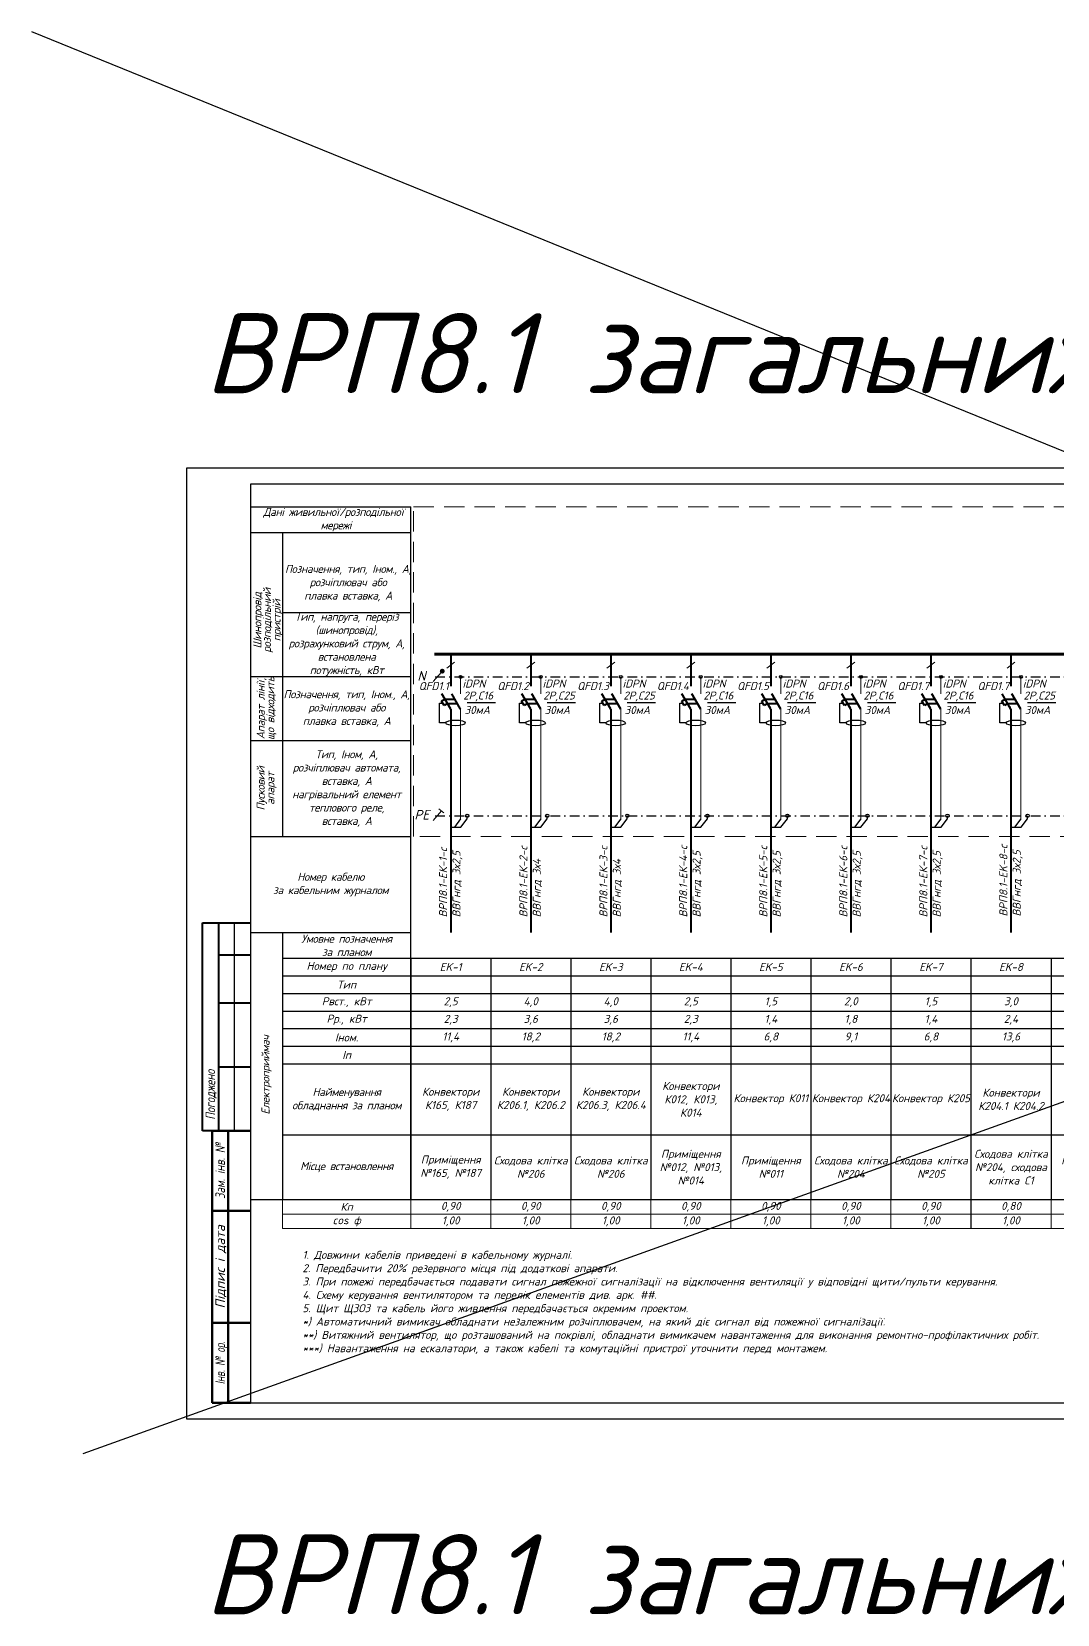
# Model space of a CAD drawing. Header units: millimetres. Extents: x -122434 to 1506205, y -201405 to 386015.
# Drawn here: x 824194 to 856230, y 186643 to 236083 of the extents above; entities that cross this region are included whole.
import ezdxf
from ezdxf.enums import TextEntityAlignment as Align

# ---------------------------------------------------------------- set-up
doc = ezdxf.new("R2010")
doc.units = ezdxf.units.MM
doc.linetypes.add('DASHDOTX2', pattern=[2, 1, -0.5, 0, -0.5])
doc.linetypes.add('DASHED', pattern=[9.525, 6.35, -3.175])
doc.layers.get('Defpoints').update_dxf_attribs({"color": 4})
doc.layers.add('Рамка внешняя', color=4, linetype='Continuous', lineweight=30, plot=False)
doc.styles.add('GOST 2.304', font='isocpeui.ttf')
doc.styles.add('ICO', font='isocpeui.ttf')
doc.styles.add('ГОСТ 2.304', font='isocpeui.ttf')
doc.styles.add('СГЕНЕРИР_СТИЛЬ_7', font='isocpeui.ttf')

# ---------------------------------------------------------------- blocks, each defined once
blk = doc.blocks.new('*T167')
at = {"color": 0, "lineweight": -2, "transparency": 16777216}
for p, q in [((0, 0), (4000, 0)), ((0, 0), (0, -7540)), ((4000, 0), (4000, -2750)), ((6500, 0), (6500, -7540)), ((9000, 0), (9000, -7540)), ((11500, 0), (11500, -7540)), ((14000, 0), (14000, -7540)), ((16500, 0), (16500, -7540)), ((19000, 0), (19000, -7540)), ((24000, 0), (24000, -550)), ((26500, 0), (26500, -7540)), ((61500, 0), (61500, -2200)), ((64000, 0), (64000, -7540)), ((66500, 0), (66500, -7540)), ((69000, 0), (69000, -7540)), ((71500, 0), (71500, -7540)), ((74000, 0), (74000, -7540)), ((76500, 0), (76500, -3300)), ((79000, 0), (79000, -7540)), ((0, -550), (21500, -550)), ((21500, -550), (21500, -7540)), ((24000, -550), (81500, -550)), ((29000, -550), (29000, -7540)), ((36500, -550), (36500, -1650)), ((39000, -550), (39000, -1100)), ((41500, -550), (41500, -7540)), ((44000, -550), (44000, -7540)), ((46500, -550), (46500, -1650)), ((51500, -550), (51500, -1650)), ((54000, -550), (54000, -1650)), ((56500, -550), (56500, -1650)), ((59000, -550), (59000, -1650)), ((81500, -550), (81500, -7540)), ((0, -1100), (11500, -1100)), ((14000, -1100), (16500, -1100)), ((19000, -1100), (21500, -1100)), ((24000, -1100), (44000, -1100)), ((24000, -1100), (24000, -2200)), ((46500, -1100), (51500, -1100)), ((49000, -1100), (49000, -1650)), ((54000, -1100), (56500, -1100)), ((59000, -1100), (69000, -1100)), ((79000, -1100), (81500, -1100)), ((0, -1650), (81500, -1650)), ((0, -2200), (29000, -2200)), ((34000, -2200), (39000, -2200)), ((36500, -2200), (36500, -3300)), ((39000, -2200), (39000, -3300)), ((66500, -2200), (81500, -2200)), ((0, -2750), (4000, -2750)), ((34000, -2750), (39000, -2750)), ((61500, -2750), (61500, -7540)), ((79000, -2750), (81500, -2750)), ((0, -3300), (21500, -3300)), ((4000, -3300), (4000, -7540)), ((24000, -3300), (44000, -3300)), ((54000, -3300), (56500, -3300)), ((59000, -3300), (81500, -3300)), ((0, -5515), (21500, -5515)), ((24000, -5515), (44000, -5515)), ((31500, -5515), (31500, -7540)), ((34000, -5515), (34000, -7540)), ((36500, -5515), (36500, -7540)), ((39000, -5515), (39000, -7540)), ((46500, -5515), (46500, -7540)), ((49000, -5515), (49000, -7540)), ((51500, -5515), (51500, -7540)), ((54000, -5515), (81500, -5515)), ((54000, -5515), (54000, -7540)), ((56500, -5515), (56500, -7540)), ((59000, -5515), (59000, -7540)), ((76500, -5515), (76500, -7540)), ((0, -7540), (21500, -7540)), ((24000, -7540), (81500, -7540))]:
    blk.add_line(p, q, dxfattribs=at)
at = {"color": 0, "linetype": 'ByBlock', "lineweight": -2, "transparency": 16777216}
for p, q in [((4000, 0), (81500, 0)), ((21500, 0), (21500, -550)), ((29000, 0), (29000, -550)), ((31500, 0), (31500, -5515)), ((34000, 0), (34000, -5515)), ((36500, 0), (36500, -550)), ((39000, 0), (39000, -550)), ((41500, 0), (41500, -550)), ((44000, 0), (44000, -550)), ((46500, 0), (46500, -550)), ((49000, 0), (49000, -1100)), ((51500, 0), (51500, -550)), ((54000, 0), (54000, -550)), ((56500, 0), (56500, -550)), ((59000, 0), (59000, -550)), ((81500, 0), (81500, -550)), ((21500, -550), (24000, -550)), ((24000, -550), (24000, -1100)), ((11500, -1100), (14000, -1100)), ((16500, -1100), (19000, -1100)), ((21500, -1100), (24000, -1100)), ((39000, -1100), (39000, -2200)), ((44000, -1100), (46500, -1100)), ((51500, -1100), (54000, -1100)), ((56500, -1100), (59000, -1100)), ((69000, -1100), (79000, -1100)), ((36500, -1650), (36500, -2200)), ((46500, -1650), (46500, -5515)), ((49000, -1650), (49000, -5515)), ((51500, -1650), (51500, -5515)), ((54000, -1650), (54000, -5515)), ((56500, -1650), (56500, -5515)), ((59000, -1650), (59000, -5515)), ((24000, -2200), (24000, -7540)), ((29000, -2200), (34000, -2200)), ((39000, -2200), (66500, -2200)), ((61500, -2200), (61500, -2750)), ((4000, -2750), (34000, -2750)), ((4000, -2750), (4000, -3300)), ((39000, -2750), (79000, -2750)), ((21500, -3300), (24000, -3300)), ((36500, -3300), (36500, -5515)), ((39000, -3300), (39000, -5515)), ((44000, -3300), (54000, -3300)), ((56500, -3300), (59000, -3300)), ((76500, -3300), (76500, -5515)), ((21500, -5515), (24000, -5515)), ((44000, -5515), (54000, -5515)), ((21500, -7540), (24000, -7540)), ((21500, -7540), (21500, -8447))]:
    blk.add_line(p, q, dxfattribs=at)
at = {"layer": 'Defpoints', "color": 8, "linetype": 'ByBlock', "lineweight": 0, "transparency": 16777216}
for p, q in [((0, -7540), (0, -8447)), ((4000, -7540), (4000, -8447)), ((6500, -7540), (6500, -8447)), ((9000, -7540), (9000, -8447)), ((11500, -7540), (11500, -8447)), ((14000, -7540), (14000, -8447)), ((16500, -7540), (16500, -8447)), ((19000, -7540), (19000, -8447)), ((24000, -7540), (24000, -8447)), ((26500, -7540), (26500, -8447)), ((29000, -7540), (29000, -8447)), ((31500, -7540), (31500, -8447)), ((34000, -7540), (34000, -8447)), ((36500, -7540), (36500, -8447)), ((39000, -7540), (39000, -8447)), ((41500, -7540), (41500, -8447)), ((44000, -7540), (44000, -8447)), ((46500, -7540), (46500, -8447)), ((49000, -7540), (49000, -8447)), ((51500, -7540), (51500, -8447)), ((54000, -7540), (54000, -8447)), ((56500, -7540), (56500, -8447)), ((59000, -7540), (59000, -8447)), ((61500, -7540), (61500, -8447)), ((64000, -7540), (64000, -8447)), ((66500, -7540), (66500, -8447)), ((69000, -7540), (69000, -8447)), ((71500, -7540), (71500, -8447)), ((74000, -7540), (74000, -8447)), ((76500, -7540), (76500, -8447)), ((79000, -7540), (79000, -8447)), ((81500, -7540), (81500, -8447)), ((0, -7994), (81500, -7994)), ((0, -8447), (81500, -8447))]:
    blk.add_line(p, q, dxfattribs=at)
at = {"color": 0, "transparency": 16777216, "char_height": 250, "attachment_point": 5}
for s, insert, width, style in [('Номер по плану', (2000, -275), 3880, 'ГОСТ 2.304'), ('EK-1', (5250, -275), 2380, 'ГОСТ 2.304'), ('EK-2', (7750, -275), 2380, 'ГОСТ 2.304'), ('EK-3', (10250, -275), 2380, 'ГОСТ 2.304'), ('EK-4', (12750, -275), 2380, 'ГОСТ 2.304'), ('EK-5', (15250, -275), 2380, 'ГОСТ 2.304'), ('EK-6', (17750, -275), 2380, 'ГОСТ 2.304'), ('EK-7', (20250, -275), 2380, 'ГОСТ 2.304'), ('EK-8', (22750, -275), 2380, 'ГОСТ 2.304'), ('Б1', (25250, -275), 2380, 'ГОСТ 2.304'), ('Б2', (27750, -275), 2380, 'ГОСТ 2.304'), ('ЩКО2', (30250, -275), 2380, 'ГОСТ 2.304'), ('ЩО3', (32750, -275), 2380, 'ГОСТ 2.304'), ('ЩЗО3', (35250, -275), 2380, 'ГОСТ 2.304'), ('ЩО4', (37750, -275), 2380, 'ГОСТ 2.304'), ('ЕСК-1', (45250, -275), 2380, 'ГОСТ 2.304'), ('ЕСК-2', (47750, -275), 2380, 'ГОСТ 2.304'), ('ЕСК-1о', (50250, -275), 2380, 'ГОСТ 2.304'), ('ЕСК-2о', (52750, -275), 2380, 'ГОСТ 2.304'), ('Т179.1', (62750, -275), 2380, 'ГОСТ 2.304'), ('Т179.2', (65250, -275), 2380, 'ГОСТ 2.304'), ('Т009 ', (67750, -275), 2380, 'ГОСТ 2.304'), ('В16', (72750, -275), 2380, 'ГОСТ 2.304'), ('В13', (75250, -275), 2380, 'ГОСТ 2.304'), ('Тип', (2000, -825), 3880, 'ГОСТ 2.304'), ('Рвст., кВт', (2000, -1375), 3880, 'ГОСТ 2.304'), ('2,5', (5250, -1375), 2380, 'ГОСТ 2.304'), ('4,0', (7750, -1375), 2380, 'ГОСТ 2.304'), ('4,0', (10250, -1375), 2380, 'ГОСТ 2.304'), ('2,5', (12750, -1375), 2380, 'ГОСТ 2.304'), ('1,5', (15250, -1375), 2380, 'ГОСТ 2.304'), ('2,0', (17750, -1375), 2380, 'ГОСТ 2.304'), ('1,5', (20250, -1375), 2380, 'ГОСТ 2.304'), ('3,0', (22750, -1375), 2380, 'ГОСТ 2.304'), ('2,0', (25250, -1375), 2380, 'ГОСТ 2.304'), ('2,0', (27750, -1375), 2380, 'ГОСТ 2.304'), ('9,5', (30250, -1375), 2380, 'ГОСТ 2.304'), ('3,1', (32750, -1375), 2380, 'ГОСТ 2.304'), ('60', (35250, -1375), 2380, 'GOST 2.304'), ('8.2', (37750, -1375), 2380, 'ГОСТ 2.304'), ('7,5', (45250, -1375), 2380, 'ГОСТ 2.304'), ('7,5', (47750, -1375), 2380, 'ГОСТ 2.304'), ('2,0', (50250, -1375), 2380, 'ГОСТ 2.304'), ('2,0', (52750, -1375), 2380, 'ГОСТ 2.304'), ('12', (62750, -1375), 2380, 'ГОСТ 2.304'), ('15,5', (65250, -1375), 2380, 'ГОСТ 2.304'), ('15,5', (67750, -1375), 2380, 'ГОСТ 2.304'), ('0,02', (72750, -1375), 2380, 'ГОСТ 2.304'), ('0,12', (75250, -1375), 2380, 'ГОСТ 2.304'), ('Рр., кВт', (2000, -1925), 3880, 'ГОСТ 2.304'), ('2,3', (5250, -1925), 2380, 'ГОСТ 2.304'), ('3,6', (7750, -1925), 2380, 'ГОСТ 2.304'), ('3,6', (10250, -1925), 2380, 'ГОСТ 2.304'), ('2,3', (12750, -1925), 2380, 'ГОСТ 2.304'), ('1,4', (15250, -1925), 2380, 'ГОСТ 2.304'), ('1,8', (17750, -1925), 2380, 'ГОСТ 2.304'), ('1,4', (20250, -1925), 2380, 'ГОСТ 2.304'), ('2,4', (22750, -1925), 2380, 'GOST 2.304'), ('1,8', (25250, -1925), 2380, 'ГОСТ 2.304'), ('1,8', (27750, -1925), 2380, 'ГОСТ 2.304'), ('9,5', (30250, -1925), 2380, 'ГОСТ 2.304'), ('2,9', (32750, -1925), 2380, 'ГОСТ 2.304'), ('60,0', (35250, -1925), 2380, 'ГОСТ 2.304'), ('8,2', (37750, -1925), 2380, 'ГОСТ 2.304'), ('7,5', (45250, -1925), 2380, 'ГОСТ 2.304'), ('7,5', (47750, -1925), 2380, 'ГОСТ 2.304'), ('0,0', (50250, -1925), 2380, 'ГОСТ 2.304'), ('0,0', (52750, -1925), 2380, 'ГОСТ 2.304'), ('12,0', (62750, -1925), 2380, 'ГОСТ 2.304'), ('15,5', (65250, -1925), 2380, 'ГОСТ 2.304'), ('15,5', (67750, -1925), 2380, 'ГОСТ 2.304'), ('0,01', (72750, -1925), 2380, 'ГОСТ 2.304'), ('0,1', (75250, -1925), 2380, 'ГОСТ 2.304'), ('Іном.', (2000, -2475), 3880, 'ГОСТ 2.304'), ('11,4', (5250, -2475), 2380, 'ГОСТ 2.304'), ('18,2', (7750, -2475), 2380, 'ГОСТ 2.304'), ('18,2', (10250, -2475), 2380, 'ГОСТ 2.304'), ('11,4', (12750, -2475), 2380, 'ГОСТ 2.304'), ('6,8', (15250, -2475), 2380, 'ГОСТ 2.304'), ('9,1', (17750, -2475), 2380, 'ГОСТ 2.304'), ('6,8', (20250, -2475), 2380, 'ГОСТ 2.304'), ('13,6', (22750, -2475), 2380, 'ГОСТ 2.304'), ('9,1', (25250, -2475), 2380, 'ГОСТ 2.304'), ('9,1', (27750, -2475), 2380, 'ГОСТ 2.304'), ('14,7', (30250, -2475), 2380, 'ГОСТ 2.304'), ('5,2', (32750, -2475), 2380, 'ГОСТ 2.304'), ('99,2', (35250, -2475), 2380, 'ГОСТ 2.304'), ('13,6', (37750, -2475), 2380, 'ГОСТ 2.304'), ('17,0', (45250, -2475), 2380, 'ГОСТ 2.304'), ('17,0', (47750, -2475), 2380, 'ГОСТ 2.304'), ('9,9', (50250, -2475), 2380, 'ГОСТ 2.304'), ('9,9', (52750, -2475), 2380, 'ГОСТ 2.304'), ('19,0', (62750, -2475), 2380, 'ГОСТ 2.304'), ('24,6', (65250, -2475), 2380, 'ГОСТ 2.304'), ('24,6', (67750, -2475), 2380, 'ГОСТ 2.304'), ('0,1', (72750, -2475), 2380, 'ГОСТ 2.304'), ('0,7', (75250, -2475), 2380, 'ГОСТ 2.304'), ('Іп', (2000, -3025), 3880, 'ГОСТ 2.304'), ('Щит кабельного обігріву водостічних лотків', (30250, -4408), 2380, 'ГОСТ 2.304'), ('Системи зовнішнього декоративно- го освітлення (перспектива)', (35250, -4408), 2380, 'ГОСТ 2.304'), ('Конвектори К012, К013, К014', (12750, -4408), 2380, 'ГОСТ 2.304'), ('Щит освітлення (стадіон)', (37750, -4408), 2380, 'ГОСТ 2.304'), ('Ремонтне освітлення ескалатора 1', (50250, -4408), 2380, 'ГОСТ 2.304'), ('Ремонтне освітлення ескалатора 2', (52750, -4408), 2380, 'ГОСТ 2.304'), ('Вимкнення вентиляції при пожежі', (60250, -4408), 2380, 'ГОСТ 2.304'), ('{\\T0.95;\\C7;Найменування обладнання за планом}', (2000, -4408), 3880, 'ГОСТ 2.304'), ('Конвектори К165, К187', (5250, -4408), 2380, 'ГОСТ 2.304'), ('Конвектори К206.1, К206.2', (7750, -4408), 2380, 'ГОСТ 2.304'), ('Конвектори К206.3, К206.4', (10250, -4408), 2380, 'ГОСТ 2.304'), ('Конвектор К011', (15250, -4408), 2380, 'ГОСТ 2.304'), ('Конвектор К204', (17750, -4408), 2380, 'ГОСТ 2.304'), ('Конвектор К205', (20250, -4408), 2380, 'ГОСТ 2.304'), ('{\\C256;Конвектори К204.1 К204.2}', (22750, -4408), 2380, 'ГОСТ 2.304'), ('Бойлер', (25250, -4408), 2380, 'ГОСТ 2.304'), ('Бойлер', (27750, -4408), 2380, 'ГОСТ 2.304'), ('Щит освітлення', (32750, -4408), 2380, 'ГОСТ 2.304'), ('Резерв', (40250, -4408), 2380, 'ГОСТ 2.304'), ('Ескалатор 1', (45250, -4408), 2380, 'ГОСТ 2.304'), ('Ескалатор 2', (47750, -4408), 2380, 'ГОСТ 2.304'), ('Резерв', (55250, -4408), 2380, 'ГОСТ 2.304'), ('Резерв', (57750, -4408), 2380, 'ГОСТ 2.304'), ('Теплова завіса Т179.1', (62750, -4408), 2380, 'ГОСТ 2.304'), ('Теплова завіса Т179.2', (65250, -4408), 2380, 'ГОСТ 2.304'), ('Теплова завіса Т009', (67750, -4408), 2380, 'ГОСТ 2.304'), ('Резерв', (70250, -4408), 2380, 'ГОСТ 2.304'), ('Вентилятор', (72750, -4408), 2380, 'ГОСТ 2.304'), ('Вентилятор', (75250, -4408), 2380, 'ГОСТ 2.304'), ('Резерв', (77750, -4408), 2380, 'ГОСТ 2.304'), ('Резерв', (80250, -4408), 2380, 'ГОСТ 2.304'), ('{\\T0.95;\\C7;Місце встановлення}', (2000, -6528), 3880, 'ГОСТ 2.304'), ('Приміщення №165, №187', (5250, -6528), 2380, 'ГОСТ 2.304'), ('Сходова клітка №206', (7750, -6528), 2380, 'ГОСТ 2.304'), ('Сходова клітка №206', (10250, -6528), 2380, 'ГОСТ 2.304'), ('Приміщення №012, №013, №014', (12750, -6528), 2380, 'ГОСТ 2.304'), ('Приміщення №011', (15250, -6528), 2380, 'ГОСТ 2.304'), ('Сходова клітка №204', (17750, -6528), 2380, 'ГОСТ 2.304'), ('Сходова клітка №205', (20250, -6528), 2380, 'ГОСТ 2.304'), ('Сходова клітка №204, сходова клітка С1', (22750, -6528), 2380, 'ГОСТ 2.304'), ('Приміщення №012', (25250, -6528), 2380, 'ГОСТ 2.304'), ('Приміщення №166', (27750, -6528), 2380, 'ГОСТ 2.304'), ('Електро- щитова №011', (30250, -6528), 2380, 'ГОСТ 2.304'), ('Електро- щитова №011', (32750, -6528), 2380, 'ГОСТ 2.304'), ('Електро- щитова №011', (35250, -6528), 2380, 'ГОСТ 2.304'), ('Приміщення №302', (37750, -6528), 2380, 'ГОСТ 2.304'), ('Приміщення №177', (45250, -6528), 2380, 'ГОСТ 2.304'), ('Приміщення №177', (47750, -6528), 2380, 'ГОСТ 2.304'), ('Приміщення №177', (50250, -6528), 2380, 'ГОСТ 2.304'), ('Приміщення №177', (52750, -6528), 2380, 'ГОСТ 2.304'), ('Приміщення №179', (62750, -6528), 2380, 'ГОСТ 2.304'), ('Приміщення №179', (65250, -6528), 2380, 'ГОСТ 2.304'), ('Приміщення №009', (67750, -6528), 2380, 'ГОСТ 2.304'), ('Електро- щитова №011', (72750, -6528), 2380, 'ГОСТ 2.304'), ('Покрівля', (75250, -6528), 2380, 'ГОСТ 2.304')]:
    blk.add_mtext(s, dxfattribs=dict(at, insert=insert, width=width, style=style))
at = {"color": 7, "true_color": 0xffffff, "transparency": 16777216, "char_height": 250, "attachment_point": 5}
for s, insert, width, style in [('Кп', (2000, -7767), 3880, 'ГОСТ 2.304'), ('0,90', (5250, -7767), 2380, 'ГОСТ 2.304'), ('0,90', (7750, -7767), 2380, 'ГОСТ 2.304'), ('0,90', (10250, -7767), 2380, 'ГОСТ 2.304'), ('0,90', (12750, -7767), 2380, 'ГОСТ 2.304'), ('0,90', (15250, -7767), 2380, 'ГОСТ 2.304'), ('0,90', (17750, -7767), 2380, 'ГОСТ 2.304'), ('0,90', (20250, -7767), 2380, 'ГОСТ 2.304'), ('0,80', (22750, -7767), 2380, 'ГОСТ 2.304'), ('0,90', (25250, -7767), 2380, 'ГОСТ 2.304'), ('0,90', (27750, -7767), 2380, 'ГОСТ 2.304'), ('1,00', (30250, -7767), 2380, 'ГОСТ 2.304'), ('0,92', (32750, -7767), 2380, 'ГОСТ 2.304'), ('1', (35250, -7767), 2380, 'GOST 2.304'), ('1', (37750, -7767), 2380, 'GOST 2.304'), ('1,00', (45250, -7767), 2380, 'ГОСТ 2.304'), ('1,00', (47750, -7767), 2380, 'ГОСТ 2.304'), ('0,00', (50250, -7767), 2380, 'ГОСТ 2.304'), ('0,00', (52750, -7767), 2380, 'ГОСТ 2.304'), ('1,00', (62750, -7767), 2380, 'ГОСТ 2.304'), ('1,00', (65250, -7767), 2380, 'ГОСТ 2.304'), ('1,00', (67750, -7767), 2380, 'ГОСТ 2.304'), ('0,70', (72750, -7767), 2380, 'ГОСТ 2.304'), ('0,70', (75250, -7767), 2380, 'ГОСТ 2.304'), ('0,00', (80250, -7767), 2380, 'ГОСТ 2.304'), ('cos ф', (2000, -8220), 3880, 'ГОСТ 2.304'), ('1,00', (5250, -8220), 2380, 'ГОСТ 2.304'), ('1,00', (7750, -8220), 2380, 'ГОСТ 2.304'), ('1,00', (10250, -8220), 2380, 'ГОСТ 2.304'), ('1,00', (12750, -8220), 2380, 'ГОСТ 2.304'), ('1,00', (15250, -8220), 2380, 'ГОСТ 2.304'), ('1,00', (17750, -8220), 2380, 'ГОСТ 2.304'), ('1,00', (20250, -8220), 2380, 'ГОСТ 2.304'), ('1,00', (22750, -8220), 2380, 'ГОСТ 2.304'), ('1,00', (25250, -8220), 2380, 'ГОСТ 2.304'), ('1,00', (27750, -8220), 2380, 'ГОСТ 2.304'), ('0,98', (30250, -8220), 2380, 'ГОСТ 2.304'), ('0,90', (32750, -8220), 2380, 'ГОСТ 2.304'), ('0,92', (35250, -8220), 2380, 'GOST 2.304'), ('0,92', (37750, -8220), 2380, 'GOST 2.304'), ('0,67', (45250, -8220), 2380, 'ГОСТ 2.304'), ('0,67', (47750, -8220), 2380, 'ГОСТ 2.304'), ('0,92', (50250, -8220), 2380, 'ГОСТ 2.304'), ('0,92', (52750, -8220), 2380, 'ГОСТ 2.304'), ('0,96', (62750, -8220), 2380, 'ГОСТ 2.304'), ('0,96', (65250, -8220), 2380, 'ГОСТ 2.304'), ('0,96', (67750, -8220), 2380, 'ГОСТ 2.304'), ('0,65', (72750, -8220), 2380, 'ГОСТ 2.304'), ('0,75', (75250, -8220), 2380, 'ГОСТ 2.304'), ('0,00', (80250, -8220), 2380, 'ГОСТ 2.304')]:
    blk.add_mtext(s, dxfattribs=dict(at, insert=insert, width=width, style=style))
blk = doc.blocks.new('*U159')
at = {"color": 0, "lineweight": 40}
for p, q in [((0, 0), (0, -1005)), ((-284, -1468), (-180, -1408)), ((-204, -1607), (-284, -1468)), ((0, -1720), (-280, -1240)), ((-181, -1409), (130, -1409)), ((311, -1720), (31, -1240)), ((-100, -1547), (-204, -1607)), ((-100, -1547), (210, -1547))]:
    blk.add_line(p, q, dxfattribs=at)
at = {"color": 0, "lineweight": 13}
blk.add_line((-124, -441), (124, -256), dxfattribs=at)
at = {"color": 0, "lineweight": 9}
for p, q in [((311, -711), (311, -1240)), ((311, -2461), (311, -1720)), ((311, -2941), (311, -2461)), ((311, -5151), (311, -2941))]:
    blk.add_line(p, q, dxfattribs=at)
at = {"lineweight": 40}
for p, q in [((0, -1720), (0, -2226)), ((0, -2226), (0, -2941)), ((0, -2941), (0, -4529))]:
    blk.add_line(p, q, dxfattribs=at)
blk.add_line((516, -1512), (1402, -1512))
at = {"color": 0}
blk.add_lwpolyline([(-151, -2149), (-346, -2149), (-346, -1537), (-244, -1537)], dxfattribs=at)
blk.add_circle((311, -711), 46.3, dxfattribs=at)
blk.add_ellipse((153, -2149), major_axis=(-304, 0), ratio=0.29336, dxfattribs=at)
at = {"color": 0, "lineweight": 40}
blk.add_point((-37, -1659), dxfattribs=at)
at = {"style": 'ГОСТ 2.304'}
blk.add_attdef('QF', text='', height=250, dxfattribs=at).set_placement((-61, -997), align=Align.MIDDLE_RIGHT)
at = {"lineweight": 50, "style": 'ГОСТ 2.304'}
for tag, p in [('ТYPE', (369, -1046)), ('CURRENT', (391, -1419)), ('D_CURRENT', (432, -1871))]:
    blk.add_attdef(tag, p, '', height=250, dxfattribs=at)
blk = doc.blocks.new('A4x5')
at = {"lineweight": 40}
for p, q in [((-104506, 9000), (-104506, 15500)), ((-104506, 15500), (-103006, 15500)), ((-104006, 15500), (-104006, 9000)), ((-104006, 14500), (-103006, 14500)), ((-104006, 13000), (-103006, 13000)), ((-104006, 11000), (-103006, 11000)), ((-103006, 9000), (-104506, 9000))]:
    blk.add_line(p, q, dxfattribs=at)
at = {"lineweight": 25}
blk.add_line((-103506, 9000), (-103506, 15500), dxfattribs=at)
at = {"linetype": 'Continuous', "lineweight": 60}
for p, q in [((-104200, 500), (-104200, 9000)), ((-104200, 9000), (-103000, 9000)), ((-104200, 9000), (-103000, 9000)), ((-103700, 500), (-103700, 9000)), ((-104200, 6500), (-103000, 6500)), ((-104200, 3000), (-103000, 3000)), ((-103000, 500), (-104200, 500))]:
    blk.add_line(p, q, dxfattribs=at)
at = {"lineweight": 30, "ltscale": 100}
blk.add_lwpolyline([(-103000, 500), (-500, 500), (-500, 29200), (-103000, 29200)], close=True, dxfattribs=at)
at = {"layer": 'Рамка внешняя', "ltscale": 100}
blk.add_lwpolyline([(-105000, 0), (0, 0), (0, 29700), (-105000, 29700)], close=True, dxfattribs=at)
at = {"linetype": 'Continuous', "lineweight": 25, "style": 'СГЕНЕРИР_СТИЛЬ_7'}
for s, width, p in [('Погоджено', 0.8, (-104256, 10127)), ('Зам. інв. №', 0.8, (-103950, 7750)), ('Інв. № ор.', 0.7, (-103950, 1750))]:
    blk.add_text(s, height=300, rotation=90, dxfattribs=dict(at, width=width)).set_placement(p, align=Align.MIDDLE_CENTER)
blk.add_text('Підпис і дата', height=300, rotation=90, dxfattribs=at).set_placement((-103950, 4750), align=Align.MIDDLE_CENTER)

msp = doc.modelspace()

# ---------------------------------------------------------------- linework, layer by layer
at = {"color": 7, "ltscale": 300}
for p, q in [((831032, 221237), (836032, 221237)), ((831032, 221237), (831032, 199597)), ((836032, 199597), (836032, 221237)), ((831032, 220437), (836032, 220437)), ((832032, 220437), (832032, 215940)), ((832032, 217940), (836032, 217940)), ((831032, 215940), (836032, 215940)), ((832032, 215940), (832032, 213940)), ((831032, 213940), (836032, 213940)), ((832032, 213940), (832032, 210940)), ((831032, 210940), (836032, 210940)), ((831032, 207940), (836032, 207940)), ((831032, 207940), (836032, 207940)), ((832032, 207940), (832032, 207140)), ((831032, 199597), (832032, 199600))]:
    msp.add_line(p, q, dxfattribs=at)
at = {"color": 0, "linetype": 'DASHDOTX2', "ltscale": 300}
msp.add_line((836801, 215928), (912032, 215928), dxfattribs=at)
at = {"lineweight": 40, "ltscale": 300}
for p, q in [((837282, 212110), (837282, 207940)), ((839782, 212110), (839782, 207940)), ((842282, 212110), (842282, 207940)), ((844782, 212110), (844782, 207940)), ((847282, 212110), (847282, 207940)), ((849782, 212110), (849782, 207940)), ((852282, 212110), (852282, 207940)), ((854782, 212110), (854782, 207940))]:
    msp.add_line(p, q, dxfattribs=at)
at = {"linetype": 'DASHDOTX2', "ltscale": 300}
msp.add_line((836801, 211589), (912032, 211589), dxfattribs=at)
at = {"color": 0, "ltscale": 300}
for p, q in [((837273, 211229), (837597, 211229)), ((837593, 211488), (837396, 211229)), ((837597, 211229), (837799, 211489)), ((837799, 211489), (837799, 211589)), ((839773, 211229), (840097, 211229)), ((840093, 211488), (839896, 211229)), ((840097, 211229), (840299, 211489)), ((840299, 211489), (840299, 211589)), ((842273, 211229), (842597, 211229)), ((842593, 211488), (842396, 211229)), ((842597, 211229), (842799, 211489)), ((842799, 211489), (842799, 211589)), ((844773, 211229), (845097, 211229)), ((845093, 211488), (844896, 211229)), ((845097, 211229), (845299, 211489)), ((845299, 211489), (845299, 211589)), ((847273, 211229), (847597, 211229)), ((847593, 211488), (847396, 211229)), ((847597, 211229), (847799, 211489)), ((847799, 211489), (847799, 211589)), ((849773, 211229), (850097, 211229)), ((850093, 211488), (849896, 211229)), ((850097, 211229), (850299, 211489)), ((850299, 211489), (850299, 211589)), ((852273, 211229), (852597, 211229)), ((852593, 211488), (852396, 211229)), ((852597, 211229), (852799, 211489)), ((852799, 211489), (852799, 211589)), ((854773, 211229), (855097, 211229)), ((855093, 211488), (854896, 211229)), ((855097, 211229), (855299, 211489)), ((855299, 211489), (855299, 211589))]:
    msp.add_line(p, q, dxfattribs=at)
at = {"color": 1}
for points in [[(824194, 236083), (935815, 190693)], [(943331, 233846), (825793, 191652)]]:
    msp.add_lwpolyline(points, dxfattribs=at)
at = {"linetype": 'DASHED', "lineweight": 18, "ltscale": 100}
msp.add_lwpolyline([(836122, 221238), (916007, 221238), (916007, 210940), (836122, 210940)], close=True, dxfattribs=at)
at = {"color": 0, "lineweight": 40, "ltscale": 100, "const_width": 100}
msp.add_lwpolyline([(836775, 216639), (874464, 216639)], dxfattribs=at)
at = {"lineweight": 20, "ltscale": 100}
for points in [[(836992, 216078), (836736, 215778)], [(836992, 211740), (836736, 211440)], [(836989, 211743), (837069, 211680), (836915, 211801)]]:
    msp.add_lwpolyline(points, dxfattribs=at)
at = {"lineweight": 9, "ltscale": 100, "const_width": 75}
msp.add_lwpolyline([(836980, 216106, 1), (837055, 216106, 1)], format="xyb", close=True, dxfattribs=at)
at = {"color": 0}
for centre in [(837799, 211589), (840299, 211589), (842799, 211589), (845299, 211589), (847799, 211589), (850299, 211589), (852799, 211589), (855299, 211589)]:
    msp.add_circle(centre, 51.8, dxfattribs=at)

# ---------------------------------------------------------------- block references
at = {"color": 30, "lineweight": 50, "true_color": 0xf26722}
msp.add_blockref('A4x5', (934032, 192747), dxfattribs=at)
at = {"lineweight": 50}
for p, values in [((837282, 216639), {'QF': 'QFD1.1', 'ТYPE': 'iDPN', 'CURRENT': '2P,С16', 'D_CURRENT': '30мА'}), ((839782, 216639), {'QF': 'QFD1.2', 'ТYPE': 'iDPN', 'CURRENT': '2P,С25', 'D_CURRENT': '30мА'}), ((842282, 216639), {'QF': 'QFD1.3', 'ТYPE': 'iDPN', 'CURRENT': '2P,С25', 'D_CURRENT': '30мА'}), ((844782, 216639), {'QF': 'QFD1.4', 'ТYPE': 'iDPN', 'CURRENT': '2P,С16', 'D_CURRENT': '30мА'}), ((847282, 216639), {'QF': 'QFD1.5', 'ТYPE': 'iDPN', 'CURRENT': '2P,С16', 'D_CURRENT': '30мА'}), ((849782, 216639), {'QF': 'QFD1.6', 'ТYPE': 'iDPN', 'CURRENT': '2P,С16', 'D_CURRENT': '30мА'}), ((852282, 216639), {'QF': 'QFD1.7', 'ТYPE': 'iDPN', 'CURRENT': '2P,С16', 'D_CURRENT': '30мА'}), ((854782, 216639), {'QF': 'QFD1.7', 'ТYPE': 'iDPN', 'CURRENT': '2P,С25', 'D_CURRENT': '30мА'})]:
    msp.add_blockref('*U159', p, dxfattribs=at).add_auto_attribs(values)
msp.add_blockref('*T167', (832032, 207140))

# ---------------------------------------------------------------- texts
at = {"color": 3, "lineweight": 40, "style": 'GOST 2.304'}
for p in [(829596, 224788), (829596, 186643)]:
    msp.add_text('ВРП8.1 загальних зон', height=2500, dxfattribs=at).set_placement(p)
at = {"color": 0, "lineweight": 9, "style": 'ICO'}
for s, p in [('N', (836242, 215810)), ('PE', (836149, 211471))]:
    msp.add_text(s, height=300, dxfattribs=at).set_placement(p)
at = {"color": 7, "linetype": 'Continuous', "char_height": 250, "attachment_point": 5, "style": 'ГОСТ 2.304'}
for s, insert, width in [('{\\T0.95;Дані живильної/розподільної\\P мережі}', (833622, 220837), 5000), ('{\\T0.95;Позначення, тип, Iном., А, розчіплювач або \\Pплавка вставка, А}', (834077, 218855), 4089.88), ('{\\T0.95;Тип, напруга, переріз (шинопровід), розрахунковий струм, А, встановлена \\Pпотужність, кВт}', (834032, 216940), 4000), ('{\\T0.95;Позначення, тип, Iном., А, розчіплювач або \\Pплавка вставка, А}', (834032, 214940), 4000), ('{\\T0.95;Тип, Iном, А,\\Pрозчіплювач автомата,\\Pвставка, А\\Pнагрівальний елемент теплового реле,\\Pвставка, А}', (834032, 212440), 4000), ('{\\T0.95;Номер кабелю \\Pза кабельним журналом}', (833532, 209440), 5000), ('{\\T0.95;Умовне позначення \\Pза планом}', (834032, 207540), 4000)]:
    msp.add_mtext(s, dxfattribs=dict(at, insert=insert, width=width))
at = {"color": 7, "linetype": 'Continuous', "char_height": 250, "attachment_point": 5, "rotation": 90, "line_spacing_factor": 0.72, "style": 'ГОСТ 2.304'}
for s, insert, width in [('{\\T0.95;Шинопровід\\Pрозподільний \\Pпристрій}', (831577, 217690), 3500), ('{\\T0.95;Апарат лінії, що відходить}', (831532, 214940), 2000), ('{\\T0.95;Пусковий \\Pапарат}', (831532, 212440), 3000), ('{\\T0.95;Електроприймач}', (831532, 203490), 8900)]:
    msp.add_mtext(s, dxfattribs=dict(at, insert=insert, width=width))
at = {"color": 7, "linetype": 'Continuous', "char_height": 250, "width": 4000, "attachment_point": 4, "rotation": 90, "style": 'ГОСТ 2.304'}
for s, insert in [('{\\C256;ВРП8.1-ЕК-1-c\\P\\pt3000;ВВГнгд 3х2,5}', (837282, 208415)), ('{\\C256;ВРП8.1-ЕК-2-c\\P\\pt3000;ВВГнгд 3х4}', (839782, 208415)), ('{\\C256;ВРП8.1-ЕК-3-c\\P\\pt3000;ВВГнгд 3х4}', (842282, 208415)), ('{\\C256;ВРП8.1-ЕК-4-c\\P\\pt3000;ВВГнгд 3х2,5}', (844782, 208415)), ('{\\C256;ВРП8.1-ЕК-5-c\\P\\pt3000;ВВГнгд 3х2,5}', (847282, 208415)), ('{\\C256;ВРП8.1-ЕК-6-c\\P\\pt3000;ВВГнгд 3х2,5}', (849782, 208415)), ('{\\C256;ВРП8.1-ЕК-7-c\\P\\pt3000;ВВГнгд 3х2,5}', (852282, 208415)), ('{\\C256;ВРП8.1-EK-8-с\\PВВГнгд 3х2,5}', (854782, 208442, 0))]:
    msp.add_mtext(s, dxfattribs=dict(at, insert=insert))
at = {"lineweight": 15, "insert": (832651, 197998, 0), "char_height": 250, "width": 37860.74, "attachment_point": 1, "style": 'ГОСТ 2.304'}
msp.add_mtext('{\\C7;1. Довжини кабелів приведені в кабельному журналі}.\\P{\\C7;2. Передбачити 20% резервного місця під додаткові апарати.\\P}3. При пожежі передбачається подавати сигнал пожежної сигналізації на відключення вентиляції у відповідні щити/пульти керуван{\\C7;ня.\\P4. Схему керування вентилятором та перелік елементів див. арк. ##.\\C1;\\P\\C7;5. Щит ЩЗО3 та кабель його живлення передбачається окремим проектом.\\P*) }Автоматичний вимикач обладнати незалежним розчіплювачем, на який діє сигнал від пожежної сигналізації.\\P**) Витяжний вентилятор, що розташований на покрівлі, обладнати вимикачем навантаження для виконання ремонтно-профілактичних робіт.\\P{\\C7;***) Навантаження на ескалатори, а також кабелі та комутаційні пристрої уточнити перед монтажем.}', dxfattribs=at)

doc.saveas('drawing.dxf')
